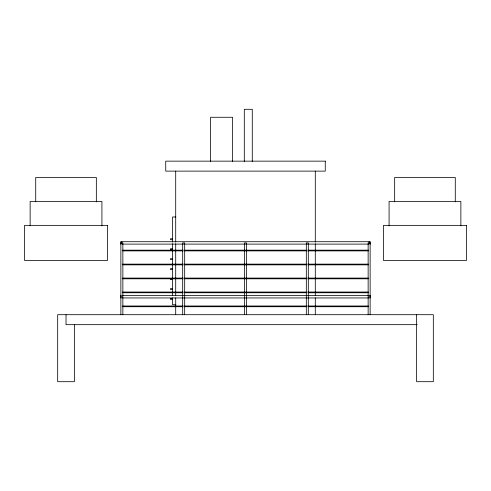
<?xml version="1.0" encoding="UTF-8"?>
<svg xmlns="http://www.w3.org/2000/svg" width="491" height="491" viewBox="0 0 491 491"><rect width="100%" height="100%" fill="white"/><g stroke="black" fill="none" stroke-linecap="round" stroke-linejoin="round"><path stroke-width="0.74" d="M175.839 216.985L172.513 216.985L172.513 242.161M172.513 238.718L170.518 238.718L170.518 239.718L172.513 239.718M172.513 248.691L170.518 248.691L170.518 249.686L172.513 249.686M122.627 250.165L183.106 250.165M184.641 250.165L306.359 250.165M307.894 250.165L368.373 250.165M122.627 250.883L183.106 250.883M184.641 250.883L306.359 250.883M307.894 250.883L368.373 250.883M172.513 258.659L170.518 258.659L170.518 259.659L172.513 259.659M122.627 264.127L183.106 264.127M184.641 264.127L306.359 264.127M307.894 264.127L368.373 264.127M122.627 264.845L183.106 264.845M184.641 264.845L306.359 264.845M307.894 264.845L368.373 264.845M172.513 268.632L170.518 268.632L170.518 269.627L172.513 269.627M122.627 278.084L183.106 278.084M184.641 278.084L306.359 278.084M307.894 278.084L368.373 278.084M122.627 278.802L183.106 278.802M184.641 278.802L306.359 278.802M307.894 278.802L368.373 278.802M172.513 279.6L170.518 279.6L170.518 278.606M172.513 288.573L170.518 288.573L170.518 289.573L172.513 289.573M122.627 292.041L183.106 292.041M184.641 292.041L306.359 292.041M307.894 292.041L368.373 292.041M122.627 292.759L183.106 292.759M184.641 292.759L306.359 292.759M307.894 292.759L368.373 292.759M172.513 298.546L170.518 298.546L170.518 299.541L172.513 299.541M175.839 304.727L172.513 304.727L172.513 297.859M122.627 306.003L183.106 306.003M184.641 306.003L306.359 306.003M307.894 306.003L368.373 306.003M122.627 306.722L183.106 306.722M184.641 306.722L306.359 306.722M307.894 306.722L368.373 306.722M417.301 324.668L66.027 324.668L66.027 314.694M460.865 225.848L460.865 201.427L389.081 201.427L389.081 225.848M455.286 201.918L455.286 177.503L394.66 177.503L394.66 201.918M416.626 314.694L416.626 381.697L433.32 381.697L433.32 314.694L57.68 314.694L57.68 381.697L74.374 381.697L74.374 324.594M370.331 244.107L370.331 241.713L120.669 241.713L120.669 244.107M370.331 295.551L370.331 297.945M370.134 314.694L370.134 242.91L368.14 242.91L368.14 314.694M369.134 241.713L369.134 244.107L121.866 244.107L121.866 241.713M315.296 171.12L315.296 242.143M315.296 243.671L315.296 295.607M315.296 297.896L315.296 314.694M308.317 314.694L308.317 242.91L306.323 242.91L306.323 314.694M252.282 161.625L252.282 109.303L244.303 109.303L244.303 161.625M246.494 314.694L246.494 242.91L244.506 242.91L244.506 314.694M232.538 161.613L232.538 117.275L210.602 117.275L210.602 161.613M184.677 314.694L184.677 242.91L182.683 242.91L182.683 314.694M175.704 171.12L175.704 242.143M175.704 243.671L175.704 295.607M175.704 297.896L175.704 314.694M172.513 243.689L172.513 295.57M122.86 314.694L122.86 242.91L120.866 242.91L120.866 314.694M120.669 295.551L120.669 297.945M101.919 225.848L101.919 201.427L30.135 201.427L30.135 225.848M96.34 201.918L96.34 177.503L35.714 177.503L35.714 201.918M325.263 161.146L165.737 161.146L165.737 171.12L325.263 171.12L325.263 161.146M107.504 225.357L24.55 225.357L24.55 260.457L107.504 260.457L107.504 225.357M466.45 225.357L383.496 225.357L383.496 260.457L466.45 260.457L466.45 225.357M369.134 295.551L121.866 295.551L121.866 297.945L369.134 297.945L369.134 295.551"/></g></svg>
